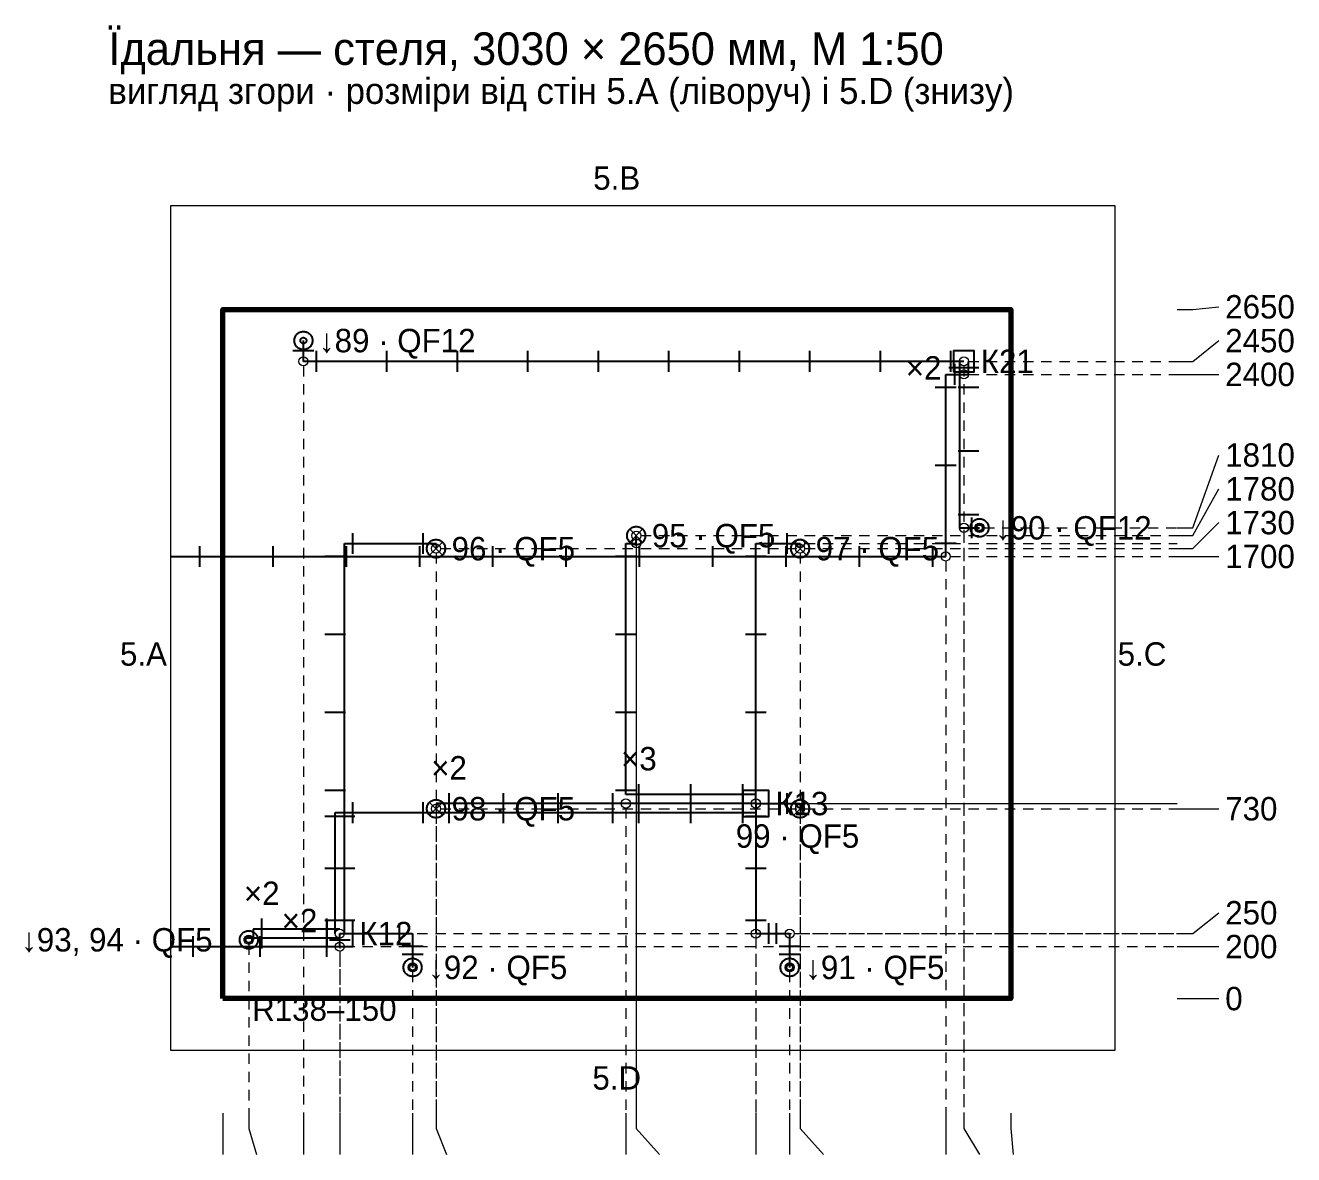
# Paper-space layout '09 Розгортки (продовження)' of a CAD drawing. Header units: millimetres. Extents: x 0 to 841, y 0 to 594.
# Drawn here: x 331.8 to 429.3, y 293.5 to 380.3 of the extents above; entities that cross this region are included whole.
import ezdxf
from ezdxf.enums import TextEntityAlignment as Align

# ---------------------------------------------------------------- set-up
doc = ezdxf.new("R2010")
doc.units = ezdxf.units.MM
doc.linetypes.add('E_CABLE_DASH', pattern=[450, 300, -150])
for name, color, linetype in [('E-ELEV', 7, 'Continuous'), ('M-FIX', 7, 'Continuous'), ('W-BOX', 1, 'Continuous'), ('W-CABLE-LIGHT', 1, 'E_CABLE_DASH'), ('W-CABLE-SOCKET', 1, 'E_CABLE_DASH')]:
    doc.layers.add(name, color=color, linetype=linetype)
doc.styles.add('PLEX_LIGHT', font='IBMPlexSans-Light.ttf')

psp = doc.layouts.new('09 Розгортки (продовження)')

# ---------------------------------------------------------------- linework, layer by layer
at = {"layer": 'E-ELEV', "lineweight": 13, "true_color": 0x29251f}
for p, q in [((420.381, 358.495), (421.581, 358.495)), ((421.581, 358.495), (423.581, 358.695)), ((421.581, 354.495), (423.581, 356.095)), ((420.381, 354.495), (421.581, 354.495)), ((420.381, 353.495), (421.581, 353.495)), ((421.581, 353.495), (423.581, 353.495)), ((421.581, 341.695), (423.581, 347.295)), ((421.581, 341.095), (423.581, 344.695)), ((420.381, 341.695), (421.581, 341.695)), ((421.581, 340.095), (423.581, 342.095)), ((420.381, 341.095), (421.581, 341.095)), ((420.381, 340.095), (421.581, 340.095)), ((420.381, 339.495), (421.581, 339.495)), ((421.581, 339.495), (423.581, 339.495)), ((420.381, 320.095), (421.581, 320.095)), ((421.581, 320.095), (423.581, 320.095)), ((421.581, 310.495), (423.581, 312.095)), ((420.381, 310.495), (421.581, 310.495)), ((420.381, 309.495), (421.581, 309.495)), ((421.581, 309.495), (423.581, 309.495)), ((420.381, 305.495), (421.581, 305.495)), ((421.581, 305.495), (423.581, 305.495)), ((346.981, 296.695), (346.981, 295.495)), ((348.981, 296.695), (348.981, 295.495)), ((353.181, 296.695), (353.181, 295.495)), ((355.981, 296.695), (355.981, 295.495)), ((361.581, 296.695), (361.581, 295.495)), ((363.381, 296.695), (363.381, 295.495)), ((377.981, 296.695), (377.981, 295.495)), ((378.781, 296.695), (378.781, 295.495)), ((387.981, 296.695), (387.981, 295.495)), ((390.581, 296.695), (390.581, 295.495)), ((391.381, 296.695), (391.381, 295.495)), ((402.581, 296.695), (402.581, 295.495)), ((403.981, 296.695), (403.981, 295.495)), ((407.581, 296.695), (407.581, 295.495)), ((346.981, 295.495), (346.981, 293.495)), ((348.981, 295.495), (349.581, 293.495)), ((353.181, 295.495), (353.181, 293.495)), ((355.981, 295.495), (355.981, 293.495)), ((361.581, 295.495), (361.581, 293.495)), ((363.381, 295.495), (364.181, 293.495)), ((377.981, 295.495), (377.981, 293.495)), ((378.781, 295.495), (380.581, 293.495)), ((387.981, 295.495), (387.981, 293.495)), ((390.581, 295.495), (390.581, 293.495)), ((391.381, 295.495), (393.181, 293.495)), ((402.581, 295.495), (402.581, 293.495)), ((403.981, 295.495), (405.181, 293.495)), ((407.581, 295.495), (407.781, 293.495))]:
    psp.add_line(p, q, dxfattribs=at)
at = {"layer": 'E-ELEV', "lineweight": 13, "true_color": 0xd9d3c8}
for p, q in [((353.181, 354.145), (353.181, 353.345)), ((403.981, 354.145), (403.981, 353.345)), ((404.331, 354.495), (405.131, 354.495)), ((404.331, 354.495), (405.131, 354.495)), ((405.731, 354.495), (406.531, 354.495)), ((405.731, 354.495), (406.531, 354.495)), ((407.131, 354.495), (407.931, 354.495)), ((407.131, 354.495), (407.931, 354.495)), ((408.531, 354.495), (409.331, 354.495)), ((408.531, 354.495), (409.331, 354.495)), ((409.931, 354.495), (410.731, 354.495)), ((409.931, 354.495), (410.731, 354.495)), ((411.331, 354.495), (412.131, 354.495)), ((411.331, 354.495), (412.131, 354.495)), ((412.731, 354.495), (413.531, 354.495)), ((412.731, 354.495), (413.531, 354.495)), ((414.131, 354.495), (414.931, 354.495)), ((414.131, 354.495), (414.931, 354.495)), ((415.531, 354.495), (416.331, 354.495)), ((415.531, 354.495), (416.331, 354.495)), ((416.931, 354.495), (417.731, 354.495)), ((416.931, 354.495), (417.731, 354.495)), ((418.331, 354.495), (419.131, 354.495)), ((418.331, 354.495), (419.131, 354.495)), ((419.731, 354.495), (420.381, 354.495)), ((419.731, 354.495), (420.381, 354.495)), ((404.331, 353.495), (405.131, 353.495)), ((405.731, 353.495), (406.531, 353.495)), ((407.131, 353.495), (407.931, 353.495)), ((408.531, 353.495), (409.331, 353.495)), ((409.931, 353.495), (410.731, 353.495)), ((411.331, 353.495), (412.131, 353.495)), ((412.731, 353.495), (413.531, 353.495)), ((414.131, 353.495), (414.931, 353.495)), ((415.531, 353.495), (416.331, 353.495)), ((416.931, 353.495), (417.731, 353.495)), ((418.331, 353.495), (419.131, 353.495)), ((419.731, 353.495), (420.381, 353.495)), ((353.181, 352.745), (353.181, 351.945)), ((403.981, 352.745), (403.981, 351.945)), ((353.181, 351.345), (353.181, 350.545)), ((403.981, 351.345), (403.981, 350.545)), ((353.181, 349.945), (353.181, 349.145)), ((403.981, 349.945), (403.981, 349.145)), ((353.181, 348.545), (353.181, 347.745)), ((403.981, 348.545), (403.981, 347.745)), ((353.181, 347.145), (353.181, 346.345)), ((403.981, 347.145), (403.981, 346.345)), ((353.181, 345.745), (353.181, 344.945)), ((403.981, 345.745), (403.981, 344.945)), ((353.181, 344.345), (353.181, 343.545)), ((403.981, 344.345), (403.981, 343.545)), ((353.181, 342.945), (353.181, 342.145)), ((403.981, 342.945), (403.981, 342.145)), ((353.181, 341.545), (353.181, 340.745)), ((403.981, 341.545), (403.981, 340.745)), ((405.531, 341.695), (406.331, 341.695)), ((406.931, 341.695), (407.731, 341.695)), ((408.331, 341.695), (409.131, 341.695)), ((409.731, 341.695), (410.531, 341.695)), ((411.131, 341.695), (411.931, 341.695)), ((412.531, 341.695), (413.331, 341.695)), ((413.931, 341.695), (414.731, 341.695)), ((415.331, 341.695), (416.131, 341.695)), ((416.731, 341.695), (417.531, 341.695)), ((418.131, 341.695), (418.931, 341.695)), ((419.531, 341.695), (420.331, 341.695)), ((378.781, 340.745), (378.781, 339.945)), ((379.131, 341.095), (379.931, 341.095)), ((380.531, 341.095), (381.331, 341.095)), ((381.931, 341.095), (382.731, 341.095)), ((383.331, 341.095), (384.131, 341.095)), ((384.731, 341.095), (385.531, 341.095)), ((386.131, 341.095), (386.931, 341.095)), ((387.531, 341.095), (388.331, 341.095)), ((388.931, 341.095), (389.731, 341.095)), ((390.331, 341.095), (391.131, 341.095)), ((391.731, 341.095), (392.531, 341.095)), ((391.731, 340.495), (392.531, 340.495)), ((393.131, 341.095), (393.931, 341.095)), ((393.131, 340.495), (393.931, 340.495)), ((394.531, 341.095), (395.331, 341.095)), ((394.531, 340.495), (395.331, 340.495)), ((395.931, 341.095), (396.731, 341.095)), ((395.931, 340.495), (396.731, 340.495)), ((397.331, 341.095), (398.131, 341.095)), ((397.331, 340.495), (398.131, 340.495)), ((398.731, 341.095), (399.531, 341.095)), ((398.731, 340.495), (399.531, 340.495)), ((400.131, 341.095), (400.931, 341.095)), ((400.131, 340.495), (400.931, 340.495)), ((401.531, 341.095), (402.331, 341.095)), ((401.531, 340.495), (402.331, 340.495)), ((402.931, 341.095), (403.731, 341.095)), ((402.931, 340.495), (403.731, 340.495)), ((403.981, 341.345), (403.981, 340.545)), ((404.331, 341.095), (405.131, 341.095)), ((404.331, 340.495), (405.131, 340.495)), ((405.731, 341.095), (406.531, 341.095)), ((405.731, 340.495), (406.531, 340.495)), ((407.131, 341.095), (407.931, 341.095)), ((407.131, 340.495), (407.931, 340.495)), ((408.531, 341.095), (409.331, 341.095)), ((408.531, 340.495), (409.331, 340.495)), ((409.931, 341.095), (410.731, 341.095)), ((409.931, 340.495), (410.731, 340.495)), ((411.331, 341.095), (412.131, 341.095)), ((411.331, 340.495), (412.131, 340.495)), ((412.731, 341.095), (413.531, 341.095)), ((412.731, 340.495), (413.531, 340.495)), ((414.131, 341.095), (414.931, 341.095)), ((414.131, 340.495), (414.931, 340.495)), ((415.531, 341.095), (416.331, 341.095)), ((415.531, 340.495), (416.331, 340.495)), ((416.931, 341.095), (417.731, 341.095)), ((416.931, 340.495), (417.731, 340.495)), ((418.331, 341.095), (419.131, 341.095)), ((418.331, 340.495), (419.131, 340.495)), ((419.731, 341.095), (420.381, 341.095)), ((419.731, 340.495), (420.381, 340.495)), ((353.181, 340.145), (353.181, 339.345)), ((363.381, 339.745), (363.381, 338.945)), ((363.731, 340.095), (364.531, 340.095)), ((365.131, 340.095), (365.931, 340.095)), ((366.531, 340.095), (367.331, 340.095)), ((367.931, 340.095), (368.731, 340.095)), ((369.331, 340.095), (370.131, 340.095)), ((370.731, 340.095), (371.531, 340.095)), ((372.131, 340.095), (372.931, 340.095)), ((373.531, 340.095), (374.331, 340.095)), ((374.931, 340.095), (375.731, 340.095)), ((376.331, 340.095), (377.131, 340.095)), ((377.731, 340.095), (378.531, 340.095)), ((378.781, 340.145), (378.781, 339.345)), ((379.131, 340.095), (379.931, 340.095)), ((380.531, 340.095), (381.331, 340.095)), ((381.931, 340.095), (382.731, 340.095)), ((383.331, 340.095), (384.131, 340.095)), ((384.731, 340.095), (385.531, 340.095)), ((386.131, 340.095), (386.931, 340.095)), ((387.531, 340.095), (388.331, 340.095)), ((388.931, 340.095), (389.731, 340.095)), ((390.331, 340.095), (391.131, 340.095)), ((391.381, 339.745), (391.381, 338.945)), ((391.731, 340.095), (392.531, 340.095)), ((391.731, 340.095), (392.531, 340.095)), ((393.131, 340.095), (393.931, 340.095)), ((393.131, 340.095), (393.931, 340.095)), ((394.531, 340.095), (395.331, 340.095)), ((394.531, 340.095), (395.331, 340.095)), ((395.931, 340.095), (396.731, 340.095)), ((395.931, 340.095), (396.731, 340.095)), ((397.331, 340.095), (398.131, 340.095)), ((397.331, 340.095), (398.131, 340.095)), ((398.731, 340.095), (399.531, 340.095)), ((398.731, 340.095), (399.531, 340.095)), ((400.131, 340.095), (400.931, 340.095)), ((400.131, 340.095), (400.931, 340.095)), ((401.531, 340.095), (402.331, 340.095)), ((401.531, 340.095), (402.331, 340.095)), ((402.931, 340.095), (403.731, 340.095)), ((402.931, 340.095), (403.731, 340.095)), ((402.931, 339.495), (403.731, 339.495)), ((403.981, 340.145), (403.981, 339.345)), ((403.981, 339.945), (403.981, 339.145)), ((404.331, 340.095), (405.131, 340.095)), ((404.331, 340.095), (405.131, 340.095)), ((404.331, 339.495), (405.131, 339.495)), ((405.731, 340.095), (406.531, 340.095)), ((405.731, 340.095), (406.531, 340.095)), ((405.731, 339.495), (406.531, 339.495)), ((407.131, 340.095), (407.931, 340.095)), ((407.131, 340.095), (407.931, 340.095)), ((407.131, 339.495), (407.931, 339.495)), ((408.531, 340.095), (409.331, 340.095)), ((408.531, 340.095), (409.331, 340.095)), ((408.531, 339.495), (409.331, 339.495)), ((409.931, 340.095), (410.731, 340.095)), ((409.931, 340.095), (410.731, 340.095)), ((409.931, 339.495), (410.731, 339.495)), ((411.331, 340.095), (412.131, 340.095)), ((411.331, 340.095), (412.131, 340.095)), ((411.331, 339.495), (412.131, 339.495)), ((412.731, 340.095), (413.531, 340.095)), ((412.731, 340.095), (413.531, 340.095)), ((412.731, 339.495), (413.531, 339.495)), ((414.131, 340.095), (414.931, 340.095)), ((414.131, 340.095), (414.931, 340.095)), ((414.131, 339.495), (414.931, 339.495)), ((415.531, 340.095), (416.331, 340.095)), ((415.531, 340.095), (416.331, 340.095)), ((415.531, 339.495), (416.331, 339.495)), ((416.931, 340.095), (417.731, 340.095)), ((416.931, 340.095), (417.731, 340.095)), ((416.931, 339.495), (417.731, 339.495)), ((418.331, 340.095), (419.131, 340.095)), ((418.331, 340.095), (419.131, 340.095)), ((418.331, 339.495), (419.131, 339.495)), ((419.731, 340.095), (420.381, 340.095)), ((419.731, 340.095), (420.381, 340.095)), ((419.731, 339.495), (420.381, 339.495)), ((353.181, 338.745), (353.181, 337.945)), ((378.781, 339.345), (378.781, 338.545)), ((378.781, 338.745), (378.781, 337.945)), ((402.581, 339.145), (402.581, 338.345)), ((403.981, 338.745), (403.981, 337.945)), ((403.981, 338.545), (403.981, 337.745)), ((363.381, 338.345), (363.381, 337.545)), ((378.781, 337.945), (378.781, 337.145)), ((391.381, 338.345), (391.381, 337.545)), ((402.581, 337.745), (402.581, 336.945)), ((353.181, 337.345), (353.181, 336.545)), ((363.381, 336.945), (363.381, 336.145)), ((378.781, 337.345), (378.781, 336.545)), ((378.781, 336.545), (378.781, 335.745)), ((391.381, 336.945), (391.381, 336.145)), ((403.981, 337.345), (403.981, 336.545)), ((403.981, 337.145), (403.981, 336.345)), ((353.181, 335.945), (353.181, 335.145)), ((378.781, 335.945), (378.781, 335.145)), ((402.581, 336.345), (402.581, 335.545)), ((403.981, 335.945), (403.981, 335.145)), ((403.981, 335.745), (403.981, 334.945)), ((363.381, 335.545), (363.381, 334.745)), ((378.781, 335.145), (378.781, 334.345)), ((391.381, 335.545), (391.381, 334.745)), ((402.581, 334.945), (402.581, 334.145)), ((353.181, 334.545), (353.181, 333.745)), ((363.381, 334.145), (363.381, 333.345)), ((378.781, 334.545), (378.781, 333.745)), ((378.781, 333.745), (378.781, 332.945)), ((391.381, 334.145), (391.381, 333.345)), ((403.981, 334.545), (403.981, 333.745)), ((403.981, 334.345), (403.981, 333.545)), ((353.181, 333.145), (353.181, 332.345)), ((363.381, 332.745), (363.381, 331.945)), ((378.781, 333.145), (378.781, 332.345)), ((391.381, 332.745), (391.381, 331.945)), ((402.581, 333.545), (402.581, 332.745)), ((403.981, 333.145), (403.981, 332.345)), ((403.981, 332.945), (403.981, 332.145)), ((353.181, 331.745), (353.181, 330.945)), ((378.781, 332.345), (378.781, 331.545)), ((378.781, 331.745), (378.781, 330.945)), ((402.581, 332.145), (402.581, 331.345)), ((403.981, 331.745), (403.981, 330.945)), ((363.381, 331.345), (363.381, 330.545)), ((378.781, 330.945), (378.781, 330.145)), ((391.381, 331.345), (391.381, 330.545)), ((402.581, 330.745), (402.581, 329.945)), ((403.981, 331.545), (403.981, 330.745)), ((353.181, 330.345), (353.181, 329.545)), ((363.381, 329.945), (363.381, 329.145)), ((378.781, 330.345), (378.781, 329.545)), ((391.381, 329.945), (391.381, 329.145)), ((403.981, 330.345), (403.981, 329.545)), ((403.981, 330.145), (403.981, 329.345)), ((353.181, 328.945), (353.181, 328.145)), ((378.781, 329.545), (378.781, 328.745)), ((378.781, 328.945), (378.781, 328.145)), ((402.581, 329.345), (402.581, 328.545)), ((403.981, 328.945), (403.981, 328.145)), ((403.981, 328.745), (403.981, 327.945)), ((363.381, 328.545), (363.381, 327.745)), ((378.781, 328.145), (378.781, 327.345)), ((391.381, 328.545), (391.381, 327.745)), ((402.581, 327.945), (402.581, 327.145)), ((353.181, 327.545), (353.181, 326.745)), ((363.381, 327.145), (363.381, 326.345)), ((378.781, 327.545), (378.781, 326.745)), ((391.381, 327.145), (391.381, 326.345)), ((403.981, 327.545), (403.981, 326.745)), ((403.981, 327.345), (403.981, 326.545)), ((353.181, 326.145), (353.181, 325.345)), ((378.781, 326.745), (378.781, 325.945)), ((378.781, 326.145), (378.781, 325.345)), ((402.581, 326.545), (402.581, 325.745)), ((403.981, 326.145), (403.981, 325.345)), ((403.981, 325.945), (403.981, 325.145)), ((363.381, 325.745), (363.381, 324.945)), ((378.781, 325.345), (378.781, 324.545)), ((391.381, 325.745), (391.381, 324.945)), ((402.581, 325.145), (402.581, 324.345)), ((353.181, 324.745), (353.181, 323.945)), ((363.381, 324.345), (363.381, 323.545)), ((378.781, 324.745), (378.781, 323.945)), ((378.781, 323.945), (378.781, 323.145)), ((391.381, 324.345), (391.381, 323.545)), ((403.981, 324.745), (403.981, 323.945)), ((403.981, 324.545), (403.981, 323.745)), ((353.181, 323.345), (353.181, 322.545)), ((363.381, 322.945), (363.381, 322.145)), ((378.781, 323.345), (378.781, 322.545)), ((391.381, 322.945), (391.381, 322.145)), ((402.581, 323.745), (402.581, 322.945)), ((403.981, 323.345), (403.981, 322.545)), ((403.981, 323.145), (403.981, 322.345)), ((353.181, 321.945), (353.181, 321.145)), ((378.781, 322.545), (378.781, 321.745)), ((378.781, 321.945), (378.781, 321.145)), ((402.581, 322.345), (402.581, 321.545)), ((403.981, 321.945), (403.981, 321.145)), ((363.381, 321.545), (363.381, 320.745)), ((378.781, 321.145), (378.781, 320.345)), ((391.381, 321.545), (391.381, 320.745)), ((402.581, 320.945), (402.581, 320.145)), ((403.981, 321.745), (403.981, 320.945)), ((353.181, 320.545), (353.181, 319.745)), ((363.381, 320.145), (363.381, 319.345)), ((363.731, 320.095), (364.531, 320.095)), ((365.131, 320.095), (365.931, 320.095)), ((366.531, 320.095), (367.331, 320.095)), ((367.931, 320.095), (368.731, 320.095)), ((369.331, 320.095), (370.131, 320.095)), ((370.731, 320.095), (371.531, 320.095)), ((372.131, 320.095), (372.931, 320.095)), ((373.531, 320.095), (374.331, 320.095)), ((374.931, 320.095), (375.731, 320.095)), ((376.331, 320.095), (377.131, 320.095)), ((377.731, 320.095), (378.531, 320.095)), ((377.981, 320.145), (377.981, 319.345)), ((378.781, 320.545), (378.781, 319.745)), ((379.131, 320.095), (379.931, 320.095)), ((380.531, 320.095), (381.331, 320.095)), ((381.931, 320.095), (382.731, 320.095)), ((383.331, 320.095), (384.131, 320.095)), ((384.731, 320.095), (385.531, 320.095)), ((386.131, 320.095), (386.931, 320.095)), ((387.531, 320.095), (388.331, 320.095)), ((387.981, 320.145), (387.981, 319.345)), ((388.331, 320.495), (389.131, 320.495)), ((388.931, 320.095), (389.731, 320.095)), ((389.731, 320.495), (390.531, 320.495)), ((390.331, 320.095), (391.131, 320.095)), ((391.131, 320.495), (391.931, 320.495)), ((391.381, 320.145), (391.381, 319.345)), ((391.731, 320.495), (392.531, 320.495)), ((391.731, 320.095), (392.531, 320.095)), ((391.731, 320.095), (392.531, 320.095)), ((392.531, 320.495), (393.331, 320.495)), ((393.131, 320.495), (393.931, 320.495)), ((393.131, 320.095), (393.931, 320.095)), ((393.131, 320.095), (393.931, 320.095)), ((393.931, 320.495), (394.731, 320.495)), ((394.531, 320.495), (395.331, 320.495)), ((394.531, 320.095), (395.331, 320.095)), ((394.531, 320.095), (395.331, 320.095)), ((395.331, 320.495), (396.131, 320.495)), ((395.931, 320.495), (396.731, 320.495)), ((395.931, 320.095), (396.731, 320.095)), ((395.931, 320.095), (396.731, 320.095)), ((396.731, 320.495), (397.531, 320.495)), ((397.331, 320.495), (398.131, 320.495)), ((397.331, 320.095), (398.131, 320.095)), ((397.331, 320.095), (398.131, 320.095)), ((398.131, 320.495), (398.931, 320.495)), ((398.731, 320.495), (399.531, 320.495)), ((398.731, 320.095), (399.531, 320.095)), ((398.731, 320.095), (399.531, 320.095)), ((399.531, 320.495), (400.331, 320.495)), ((400.131, 320.495), (400.931, 320.495)), ((400.131, 320.095), (400.931, 320.095)), ((400.131, 320.095), (400.931, 320.095)), ((400.931, 320.495), (401.731, 320.495)), ((401.531, 320.495), (402.331, 320.495)), ((401.531, 320.095), (402.331, 320.095)), ((401.531, 320.095), (402.331, 320.095)), ((402.331, 320.495), (403.131, 320.495)), ((402.931, 320.495), (403.731, 320.495)), ((402.931, 320.095), (403.731, 320.095)), ((402.931, 320.095), (403.731, 320.095)), ((403.731, 320.495), (404.531, 320.495)), ((403.981, 320.545), (403.981, 319.745)), ((403.981, 320.345), (403.981, 319.545)), ((404.331, 320.495), (405.131, 320.495)), ((404.331, 320.095), (405.131, 320.095)), ((404.331, 320.095), (405.131, 320.095)), ((405.131, 320.495), (405.931, 320.495)), ((405.731, 320.495), (406.531, 320.495)), ((405.731, 320.095), (406.531, 320.095)), ((405.731, 320.095), (406.531, 320.095)), ((406.531, 320.495), (407.331, 320.495)), ((407.131, 320.495), (407.931, 320.495)), ((407.131, 320.095), (407.931, 320.095)), ((407.131, 320.095), (407.931, 320.095)), ((407.931, 320.495), (408.731, 320.495)), ((408.531, 320.495), (409.331, 320.495)), ((408.531, 320.095), (409.331, 320.095)), ((408.531, 320.095), (409.331, 320.095)), ((409.331, 320.495), (410.131, 320.495)), ((409.931, 320.495), (410.731, 320.495)), ((409.931, 320.095), (410.731, 320.095)), ((409.931, 320.095), (410.731, 320.095)), ((410.731, 320.495), (411.531, 320.495)), ((411.331, 320.495), (412.131, 320.495)), ((411.331, 320.095), (412.131, 320.095)), ((411.331, 320.095), (412.131, 320.095)), ((412.131, 320.495), (412.931, 320.495)), ((412.731, 320.495), (413.531, 320.495)), ((412.731, 320.095), (413.531, 320.095)), ((412.731, 320.095), (413.531, 320.095)), ((413.531, 320.495), (414.331, 320.495)), ((414.131, 320.495), (414.931, 320.495)), ((414.131, 320.095), (414.931, 320.095)), ((414.131, 320.095), (414.931, 320.095)), ((414.931, 320.495), (415.731, 320.495)), ((415.531, 320.495), (416.331, 320.495)), ((415.531, 320.095), (416.331, 320.095)), ((415.531, 320.095), (416.331, 320.095)), ((416.331, 320.495), (417.131, 320.495)), ((416.931, 320.495), (417.731, 320.495)), ((416.931, 320.095), (417.731, 320.095)), ((416.931, 320.095), (417.731, 320.095)), ((417.731, 320.495), (418.531, 320.495)), ((418.331, 320.495), (419.131, 320.495)), ((418.331, 320.095), (419.131, 320.095)), ((418.331, 320.095), (419.131, 320.095)), ((419.131, 320.495), (419.931, 320.495)), ((419.731, 320.495), (420.381, 320.495)), ((419.731, 320.095), (420.381, 320.095)), ((419.731, 320.095), (420.381, 320.095)), ((353.181, 319.145), (353.181, 318.345)), ((363.381, 319.745), (363.381, 318.945)), ((363.381, 319.745), (363.381, 318.945)), ((378.781, 319.745), (378.781, 318.945)), ((378.781, 319.145), (378.781, 318.345)), ((391.381, 319.745), (391.381, 318.945)), ((391.381, 319.745), (391.381, 318.945)), ((402.581, 319.545), (402.581, 318.745)), ((403.981, 319.145), (403.981, 318.345)), ((363.381, 318.745), (363.381, 317.945)), ((363.381, 318.345), (363.381, 317.545)), ((363.381, 318.345), (363.381, 317.545)), ((377.981, 318.745), (377.981, 317.945)), ((378.781, 318.345), (378.781, 317.545)), ((387.981, 318.745), (387.981, 317.945)), ((391.381, 318.745), (391.381, 317.945)), ((391.381, 318.345), (391.381, 317.545)), ((391.381, 318.345), (391.381, 317.545)), ((402.581, 318.145), (402.581, 317.345)), ((403.981, 318.945), (403.981, 318.145)), ((353.181, 317.745), (353.181, 316.945)), ((363.381, 317.345), (363.381, 316.545)), ((377.981, 317.345), (377.981, 316.545)), ((378.781, 317.745), (378.781, 316.945)), ((387.981, 317.345), (387.981, 316.545)), ((391.381, 317.345), (391.381, 316.545)), ((403.981, 317.745), (403.981, 316.945)), ((403.981, 317.545), (403.981, 316.745)), ((353.181, 316.345), (353.181, 315.545)), ((363.381, 316.945), (363.381, 316.145)), ((363.381, 316.945), (363.381, 316.145)), ((378.781, 316.945), (378.781, 316.145)), ((378.781, 316.345), (378.781, 315.545)), ((391.381, 316.945), (391.381, 316.145)), ((391.381, 316.945), (391.381, 316.145)), ((402.581, 316.745), (402.581, 315.945)), ((403.981, 316.345), (403.981, 315.545)), ((403.981, 316.145), (403.981, 315.345)), ((363.381, 315.945), (363.381, 315.145)), ((363.381, 315.545), (363.381, 314.745)), ((363.381, 315.545), (363.381, 314.745)), ((377.981, 315.945), (377.981, 315.145)), ((378.781, 315.545), (378.781, 314.745)), ((387.981, 315.945), (387.981, 315.145)), ((391.381, 315.945), (391.381, 315.145)), ((391.381, 315.545), (391.381, 314.745)), ((391.381, 315.545), (391.381, 314.745)), ((402.581, 315.345), (402.581, 314.545)), ((353.181, 314.945), (353.181, 314.145)), ((363.381, 314.545), (363.381, 313.745)), ((363.381, 314.145), (363.381, 313.345)), ((363.381, 314.145), (363.381, 313.345)), ((377.981, 314.545), (377.981, 313.745)), ((378.781, 314.945), (378.781, 314.145)), ((378.781, 314.145), (378.781, 313.345)), ((387.981, 314.545), (387.981, 313.745)), ((391.381, 314.545), (391.381, 313.745)), ((391.381, 314.145), (391.381, 313.345)), ((391.381, 314.145), (391.381, 313.345)), ((403.981, 314.945), (403.981, 314.145)), ((403.981, 314.745), (403.981, 313.945)), ((353.181, 313.545), (353.181, 312.745)), ((363.381, 313.145), (363.381, 312.345)), ((377.981, 313.145), (377.981, 312.345)), ((378.781, 313.545), (378.781, 312.745)), ((387.981, 313.145), (387.981, 312.345)), ((391.381, 313.145), (391.381, 312.345)), ((402.581, 313.945), (402.581, 313.145)), ((403.981, 313.545), (403.981, 312.745)), ((403.981, 313.345), (403.981, 312.545)), ((353.181, 312.145), (353.181, 311.345)), ((363.381, 312.745), (363.381, 311.945)), ((363.381, 312.745), (363.381, 311.945)), ((378.781, 312.745), (378.781, 311.945)), ((378.781, 312.145), (378.781, 311.345)), ((391.381, 312.745), (391.381, 311.945)), ((391.381, 312.745), (391.381, 311.945)), ((402.581, 312.545), (402.581, 311.745)), ((403.981, 312.145), (403.981, 311.345)), ((363.381, 311.745), (363.381, 310.945)), ((363.381, 311.345), (363.381, 310.545)), ((363.381, 311.345), (363.381, 310.545)), ((377.981, 311.745), (377.981, 310.945)), ((378.781, 311.345), (378.781, 310.545)), ((387.981, 311.745), (387.981, 310.945)), ((391.381, 311.745), (391.381, 310.945)), ((391.381, 311.345), (391.381, 310.545)), ((391.381, 311.345), (391.381, 310.545)), ((403.981, 311.945), (403.981, 311.145)), ((353.181, 310.745), (353.181, 309.945)), ((356.331, 310.495), (357.131, 310.495)), ((357.731, 310.495), (358.531, 310.495)), ((359.131, 310.495), (359.931, 310.495)), ((360.531, 310.495), (361.331, 310.495)), ((361.931, 310.495), (362.731, 310.495)), ((363.331, 310.495), (364.131, 310.495)), ((363.381, 310.345), (363.381, 309.545)), ((364.731, 310.495), (365.531, 310.495)), ((366.131, 310.495), (366.931, 310.495)), ((367.531, 310.495), (368.331, 310.495)), ((368.931, 310.495), (369.731, 310.495)), ((370.331, 310.495), (371.131, 310.495)), ((371.731, 310.495), (372.531, 310.495)), ((373.131, 310.495), (373.931, 310.495)), ((374.531, 310.495), (375.331, 310.495)), ((375.931, 310.495), (376.731, 310.495)), ((377.331, 310.495), (378.131, 310.495)), ((377.981, 310.345), (377.981, 309.545)), ((378.731, 310.495), (379.531, 310.495)), ((378.781, 310.745), (378.781, 309.945)), ((380.131, 310.495), (380.931, 310.495)), ((381.531, 310.495), (382.331, 310.495)), ((382.931, 310.495), (383.731, 310.495)), ((384.331, 310.495), (385.131, 310.495)), ((385.731, 310.495), (386.531, 310.495)), ((387.131, 310.495), (387.931, 310.495)), ((387.981, 310.345), (387.981, 309.545)), ((388.531, 310.495), (389.331, 310.495)), ((389.931, 310.495), (390.731, 310.495)), ((390.931, 310.495), (391.731, 310.495)), ((391.331, 310.495), (392.131, 310.495)), ((391.381, 310.345), (391.381, 309.545)), ((392.331, 310.495), (393.131, 310.495)), ((392.731, 310.495), (393.531, 310.495)), ((393.731, 310.495), (394.531, 310.495)), ((394.131, 310.495), (394.931, 310.495)), ((395.131, 310.495), (395.931, 310.495)), ((395.531, 310.495), (396.331, 310.495)), ((396.531, 310.495), (397.331, 310.495)), ((396.931, 310.495), (397.731, 310.495)), ((397.931, 310.495), (398.731, 310.495)), ((398.331, 310.495), (399.131, 310.495)), ((399.331, 310.495), (400.131, 310.495)), ((399.731, 310.495), (400.531, 310.495)), ((400.731, 310.495), (401.531, 310.495)), ((401.131, 310.495), (401.931, 310.495)), ((402.131, 310.495), (402.931, 310.495)), ((402.531, 310.495), (403.331, 310.495)), ((402.581, 311.145), (402.581, 310.345)), ((403.531, 310.495), (404.331, 310.495)), ((403.931, 310.495), (404.731, 310.495)), ((403.981, 310.745), (403.981, 309.945)), ((403.981, 310.545), (403.981, 309.745)), ((404.931, 310.495), (405.731, 310.495)), ((405.331, 310.495), (406.131, 310.495)), ((406.331, 310.495), (407.131, 310.495)), ((406.731, 310.495), (407.531, 310.495)), ((407.731, 310.495), (408.531, 310.495)), ((408.131, 310.495), (408.931, 310.495)), ((409.131, 310.495), (409.931, 310.495)), ((409.531, 310.495), (410.331, 310.495)), ((410.531, 310.495), (411.331, 310.495)), ((410.931, 310.495), (411.731, 310.495)), ((411.931, 310.495), (412.731, 310.495)), ((412.331, 310.495), (413.131, 310.495)), ((413.331, 310.495), (414.131, 310.495)), ((413.731, 310.495), (414.531, 310.495)), ((414.731, 310.495), (415.531, 310.495)), ((415.131, 310.495), (415.931, 310.495)), ((416.131, 310.495), (416.931, 310.495)), ((416.531, 310.495), (417.331, 310.495)), ((417.531, 310.495), (418.331, 310.495)), ((417.931, 310.495), (418.731, 310.495)), ((418.931, 310.495), (419.731, 310.495)), ((419.331, 310.495), (420.131, 310.495)), ((420.331, 310.495), (420.381, 310.495)), ((348.981, 309.666), (348.981, 308.866)), ((353.181, 309.345), (353.181, 308.545)), ((355.981, 310.145), (355.981, 309.345)), ((356.331, 309.495), (357.131, 309.495)), ((357.731, 309.495), (358.531, 309.495)), ((359.131, 309.495), (359.931, 309.495)), ((360.531, 309.495), (361.331, 309.495)), ((361.931, 309.495), (362.731, 309.495)), ((363.331, 309.495), (364.131, 309.495)), ((363.381, 309.945), (363.381, 309.145)), ((363.381, 309.945), (363.381, 309.145)), ((364.731, 309.495), (365.531, 309.495)), ((366.131, 309.495), (366.931, 309.495)), ((367.531, 309.495), (368.331, 309.495)), ((368.931, 309.495), (369.731, 309.495)), ((370.331, 309.495), (371.131, 309.495)), ((371.731, 309.495), (372.531, 309.495)), ((373.131, 309.495), (373.931, 309.495)), ((374.531, 309.495), (375.331, 309.495)), ((375.931, 309.495), (376.731, 309.495)), ((377.331, 309.495), (378.131, 309.495)), ((378.731, 309.495), (379.531, 309.495)), ((378.781, 309.945), (378.781, 309.145)), ((378.781, 309.345), (378.781, 308.545)), ((380.131, 309.495), (380.931, 309.495)), ((381.531, 309.495), (382.331, 309.495)), ((382.931, 309.495), (383.731, 309.495)), ((384.331, 309.495), (385.131, 309.495)), ((385.731, 309.495), (386.531, 309.495)), ((387.131, 309.495), (387.931, 309.495)), ((387.981, 310.145), (387.981, 309.345)), ((388.531, 309.495), (389.331, 309.495)), ((389.931, 309.495), (390.731, 309.495)), ((391.331, 309.495), (392.131, 309.495)), ((391.381, 309.945), (391.381, 309.145)), ((391.381, 309.945), (391.381, 309.145)), ((392.731, 309.495), (393.531, 309.495)), ((394.131, 309.495), (394.931, 309.495)), ((395.531, 309.495), (396.331, 309.495)), ((396.931, 309.495), (397.731, 309.495)), ((398.331, 309.495), (399.131, 309.495)), ((399.731, 309.495), (400.531, 309.495)), ((401.131, 309.495), (401.931, 309.495)), ((402.531, 309.495), (403.331, 309.495)), ((402.581, 309.745), (402.581, 308.945)), ((403.931, 309.495), (404.731, 309.495)), ((403.981, 309.345), (403.981, 308.545)), ((405.331, 309.495), (406.131, 309.495)), ((406.731, 309.495), (407.531, 309.495)), ((408.131, 309.495), (408.931, 309.495)), ((409.531, 309.495), (410.331, 309.495)), ((410.931, 309.495), (411.731, 309.495)), ((412.331, 309.495), (413.131, 309.495)), ((413.731, 309.495), (414.531, 309.495)), ((415.131, 309.495), (415.931, 309.495)), ((416.531, 309.495), (417.331, 309.495)), ((417.931, 309.495), (418.731, 309.495)), ((419.331, 309.495), (420.131, 309.495)), ((348.981, 308.266), (348.981, 307.466)), ((355.981, 309.145), (355.981, 308.345)), ((355.981, 308.745), (355.981, 307.945)), ((363.381, 308.945), (363.381, 308.145)), ((363.381, 308.545), (363.381, 307.745)), ((363.381, 308.545), (363.381, 307.745)), ((377.981, 308.945), (377.981, 308.145)), ((378.781, 308.545), (378.781, 307.745)), ((387.981, 308.945), (387.981, 308.145)), ((387.981, 308.745), (387.981, 307.945)), ((391.381, 308.945), (391.381, 308.145)), ((391.381, 308.545), (391.381, 307.745)), ((391.381, 308.545), (391.381, 307.745)), ((402.581, 308.345), (402.581, 307.545)), ((403.981, 309.145), (403.981, 308.345)), ((353.181, 307.945), (353.181, 307.145)), ((355.981, 307.745), (355.981, 306.945)), ((355.981, 307.345), (355.981, 306.545)), ((361.581, 307.545), (361.581, 306.745)), ((363.381, 307.545), (363.381, 306.745)), ((377.981, 307.545), (377.981, 306.745)), ((378.781, 307.945), (378.781, 307.145)), ((387.981, 307.545), (387.981, 306.745)), ((387.981, 307.345), (387.981, 306.545)), ((390.581, 307.545), (390.581, 306.745)), ((391.381, 307.545), (391.381, 306.745)), ((403.981, 307.945), (403.981, 307.145)), ((403.981, 307.745), (403.981, 306.945)), ((348.981, 306.866), (348.981, 306.066)), ((353.181, 306.545), (353.181, 305.745)), ((355.981, 306.345), (355.981, 305.545)), ((363.381, 307.145), (363.381, 306.345)), ((363.381, 307.145), (363.381, 306.345)), ((378.781, 307.145), (378.781, 306.345)), ((378.781, 306.545), (378.781, 305.745)), ((391.381, 307.145), (391.381, 306.345)), ((391.381, 307.145), (391.381, 306.345)), ((402.581, 306.945), (402.581, 306.145)), ((403.981, 306.545), (403.981, 305.745)), ((403.981, 306.345), (403.981, 305.545)), ((348.981, 305.466), (348.981, 304.666)), ((355.981, 305.945), (355.981, 305.145)), ((361.581, 306.145), (361.581, 305.345)), ((363.381, 306.145), (363.381, 305.345)), ((363.381, 305.745), (363.381, 304.945)), ((363.381, 305.745), (363.381, 304.945)), ((377.981, 306.145), (377.981, 305.345)), ((378.781, 305.745), (378.781, 304.945)), ((387.981, 306.145), (387.981, 305.345)), ((387.981, 305.945), (387.981, 305.145)), ((390.581, 306.145), (390.581, 305.345)), ((391.381, 306.145), (391.381, 305.345)), ((391.381, 305.745), (391.381, 304.945)), ((391.381, 305.745), (391.381, 304.945)), ((402.581, 305.545), (402.581, 304.745)), ((353.181, 305.145), (353.181, 304.345)), ((355.981, 304.945), (355.981, 304.145)), ((355.981, 304.545), (355.981, 303.745)), ((361.581, 304.745), (361.581, 303.945)), ((363.381, 304.745), (363.381, 303.945)), ((363.381, 304.345), (363.381, 303.545)), ((363.381, 304.345), (363.381, 303.545)), ((377.981, 304.745), (377.981, 303.945)), ((378.781, 305.145), (378.781, 304.345)), ((378.781, 304.345), (378.781, 303.545)), ((387.981, 304.745), (387.981, 303.945)), ((387.981, 304.545), (387.981, 303.745)), ((390.581, 304.745), (390.581, 303.945)), ((391.381, 304.745), (391.381, 303.945)), ((391.381, 304.345), (391.381, 303.545)), ((391.381, 304.345), (391.381, 303.545)), ((403.981, 305.145), (403.981, 304.345)), ((403.981, 304.945), (403.981, 304.145)), ((348.981, 304.066), (348.981, 303.266)), ((353.181, 303.745), (353.181, 302.945)), ((355.981, 303.545), (355.981, 302.745)), ((378.781, 303.745), (378.781, 302.945)), ((402.581, 304.145), (402.581, 303.345)), ((403.981, 303.745), (403.981, 302.945)), ((403.981, 303.545), (403.981, 302.745)), ((348.981, 302.666), (348.981, 301.866)), ((355.981, 303.145), (355.981, 302.345)), ((361.581, 303.345), (361.581, 302.545)), ((363.381, 303.345), (363.381, 302.545)), ((363.381, 302.945), (363.381, 302.145)), ((363.381, 302.945), (363.381, 302.145)), ((377.981, 303.345), (377.981, 302.545)), ((378.781, 302.945), (378.781, 302.145)), ((387.981, 303.345), (387.981, 302.545)), ((387.981, 303.145), (387.981, 302.345)), ((390.581, 303.345), (390.581, 302.545)), ((391.381, 303.345), (391.381, 302.545)), ((391.381, 302.945), (391.381, 302.145)), ((391.381, 302.945), (391.381, 302.145)), ((402.581, 302.745), (402.581, 301.945)), ((353.181, 302.345), (353.181, 301.545)), ((355.981, 302.145), (355.981, 301.345)), ((355.981, 301.745), (355.981, 300.945)), ((361.581, 301.945), (361.581, 301.145)), ((363.381, 301.945), (363.381, 301.145)), ((363.381, 301.545), (363.381, 300.745)), ((363.381, 301.545), (363.381, 300.745)), ((377.981, 301.945), (377.981, 301.145)), ((378.781, 302.345), (378.781, 301.545)), ((378.781, 301.545), (378.781, 300.745)), ((387.981, 301.945), (387.981, 301.145)), ((387.981, 301.745), (387.981, 300.945)), ((390.581, 301.945), (390.581, 301.145)), ((391.381, 301.945), (391.381, 301.145)), ((391.381, 301.545), (391.381, 300.745)), ((391.381, 301.545), (391.381, 300.745)), ((403.981, 302.345), (403.981, 301.545)), ((403.981, 302.145), (403.981, 301.345)), ((348.981, 301.266), (348.981, 300.466)), ((353.181, 300.945), (353.181, 300.145)), ((355.981, 300.745), (355.981, 299.945)), ((361.581, 300.545), (361.581, 299.745)), ((363.381, 300.545), (363.381, 299.745)), ((377.981, 300.545), (377.981, 299.745)), ((378.781, 300.945), (378.781, 300.145)), ((387.981, 300.545), (387.981, 299.745)), ((390.581, 300.545), (390.581, 299.745)), ((391.381, 300.545), (391.381, 299.745)), ((402.581, 301.345), (402.581, 300.545)), ((403.981, 300.945), (403.981, 300.145)), ((403.981, 300.745), (403.981, 299.945)), ((348.981, 299.866), (348.981, 299.066)), ((353.181, 299.545), (353.181, 298.745)), ((355.981, 300.345), (355.981, 299.545)), ((363.381, 300.145), (363.381, 299.345)), ((363.381, 300.145), (363.381, 299.345)), ((378.781, 300.145), (378.781, 299.345)), ((378.781, 299.545), (378.781, 298.745)), ((387.981, 300.345), (387.981, 299.545)), ((391.381, 300.145), (391.381, 299.345)), ((391.381, 300.145), (391.381, 299.345)), ((402.581, 299.945), (402.581, 299.145)), ((403.981, 299.545), (403.981, 298.745)), ((355.981, 299.345), (355.981, 298.545)), ((355.981, 298.945), (355.981, 298.145)), ((361.581, 299.145), (361.581, 298.345)), ((363.381, 299.145), (363.381, 298.345)), ((363.381, 298.745), (363.381, 297.945)), ((363.381, 298.745), (363.381, 297.945)), ((377.981, 299.145), (377.981, 298.345)), ((378.781, 298.745), (378.781, 297.945)), ((387.981, 299.145), (387.981, 298.345)), ((387.981, 298.945), (387.981, 298.145)), ((390.581, 299.145), (390.581, 298.345)), ((391.381, 299.145), (391.381, 298.345)), ((391.381, 298.745), (391.381, 297.945)), ((391.381, 298.745), (391.381, 297.945)), ((402.581, 298.545), (402.581, 297.745)), ((403.981, 299.345), (403.981, 298.545)), ((348.981, 298.466), (348.981, 297.666)), ((353.181, 298.145), (353.181, 297.345)), ((355.981, 297.945), (355.981, 297.145)), ((355.981, 297.545), (355.981, 296.745)), ((361.581, 297.745), (361.581, 296.945)), ((363.381, 297.745), (363.381, 296.945)), ((377.981, 297.745), (377.981, 296.945)), ((378.781, 298.145), (378.781, 297.345)), ((387.981, 297.745), (387.981, 296.945)), ((387.981, 297.545), (387.981, 296.745)), ((390.581, 297.745), (390.581, 296.945)), ((391.381, 297.745), (391.381, 296.945)), ((403.981, 298.145), (403.981, 297.345)), ((403.981, 297.945), (403.981, 297.145)), ((348.981, 297.066), (348.981, 296.695)), ((353.181, 296.745), (353.181, 296.695)), ((363.381, 297.345), (363.381, 296.695)), ((363.381, 297.345), (363.381, 296.695)), ((378.781, 297.345), (378.781, 296.695)), ((378.781, 296.745), (378.781, 296.695)), ((391.381, 297.345), (391.381, 296.695)), ((391.381, 297.345), (391.381, 296.695)), ((402.581, 297.145), (402.581, 296.695)), ((403.981, 296.745), (403.981, 296.695))]:
    psp.add_line(p, q, dxfattribs=at)
psp.add_lwpolyline([(342.981, 301.495), (342.981, 366.495), (415.581, 366.495), (415.581, 301.495), (342.981, 301.495)], close=True, dxfattribs=at)
at = {"layer": 'E-ELEV', "lineweight": 70, "true_color": 0x29251f}
psp.add_lwpolyline([(346.981, 305.495), (346.981, 358.495), (407.581, 358.495), (407.581, 305.495)], close=True, dxfattribs=at)
at = {"layer": 'E-ELEV', "lineweight": 13, "true_color": 0x9a9288}
for centre in [(353.181, 354.495), (403.981, 354.495), (403.981, 354.495), (403.981, 354.495), (403.981, 353.495), (378.781, 341.095), (378.781, 341.095), (403.981, 341.695), (405.181, 341.695), (363.381, 340.095), (363.381, 340.095), (378.781, 340.495), (391.381, 340.495), (391.381, 340.095), (391.381, 340.095), (402.581, 339.495), (402.581, 339.495), (363.381, 320.095), (363.381, 320.095), (363.381, 320.095), (377.981, 320.495), (387.981, 320.495), (387.981, 320.495), (391.381, 320.495), (391.381, 320.095), (391.381, 320.095), (391.381, 320.095), (348.981, 310.016), (355.981, 310.495), (355.981, 310.495), (387.981, 310.495), (390.581, 310.495), (355.981, 309.495), (355.981, 309.495), (361.581, 307.895), (390.581, 307.895)]:
    psp.add_circle(centre, 0.35, dxfattribs=at)
at = {"layer": 'M-FIX', "lineweight": 25, "true_color": 0x29251f}
for p, q in [((353.981, 355.295), (352.381, 355.295)), ((354.181, 353.695), (354.181, 355.295)), ((359.604, 353.695), (359.604, 355.295)), ((365.026, 353.695), (365.026, 355.295)), ((370.448, 353.695), (370.448, 355.295)), ((375.87, 353.695), (375.87, 355.295)), ((381.292, 353.695), (381.292, 355.295)), ((386.715, 353.695), (386.715, 355.295)), ((392.137, 353.695), (392.137, 355.295)), ((397.559, 353.695), (397.559, 355.295)), ((402.981, 353.695), (402.981, 355.295)), ((403.281, 352.695), (403.281, 354.295)), ((405.131, 353.995), (402.831, 353.995)), ((403.381, 352.495), (401.781, 352.495)), ((405.131, 352.495), (403.531, 352.495)), ((405.131, 347.595), (403.531, 347.595)), ((403.381, 346.495), (401.781, 346.495)), ((405.131, 342.695), (403.531, 342.695)), ((404.581, 340.895), (404.581, 342.495)), ((356.981, 339.695), (356.981, 341.295)), ((362.381, 339.695), (362.381, 341.295)), ((388.981, 339.695), (388.981, 341.295)), ((390.381, 339.695), (390.381, 341.295)), ((403.381, 340.495), (401.781, 340.495)), ((345.218, 338.695), (345.218, 340.295)), ((350.854, 338.695), (350.854, 340.295)), ((356.431, 339.495), (354.831, 339.495)), ((356.49, 338.695), (356.49, 340.295)), ((362.127, 338.695), (362.127, 340.295)), ((367.763, 338.695), (367.763, 340.295)), ((373.399, 338.695), (373.399, 340.295)), ((378.781, 339.495), (377.181, 339.495)), ((379.036, 338.695), (379.036, 340.295)), ((384.672, 338.695), (384.672, 340.295)), ((388.781, 339.495), (387.181, 339.495)), ((390.309, 338.695), (390.309, 340.295)), ((395.945, 338.695), (395.945, 340.295)), ((401.581, 338.695), (401.581, 340.295)), ((356.431, 333.495), (354.831, 333.495)), ((378.781, 333.495), (377.181, 333.495)), ((388.781, 333.495), (387.181, 333.495)), ((356.431, 327.495), (354.831, 327.495)), ((378.781, 327.495), (377.181, 327.495)), ((388.781, 327.495), (387.181, 327.495)), ((378.981, 318.995), (378.981, 321.995)), ((382.981, 318.995), (382.981, 321.995)), ((386.981, 318.995), (386.981, 321.995)), ((356.431, 321.495), (354.831, 321.495)), ((364.381, 318.995), (364.381, 321.295)), ((368.581, 318.995), (368.581, 321.295)), ((372.781, 318.995), (372.781, 321.295)), ((376.981, 318.995), (376.981, 321.295)), ((378.781, 321.495), (377.181, 321.495)), ((388.781, 321.495), (387.181, 321.495)), ((388.981, 319.695), (388.981, 321.295)), ((390.381, 319.695), (390.381, 321.295)), ((356.981, 318.995), (356.981, 320.595)), ((362.381, 318.995), (362.381, 320.595)), ((357.131, 319.495), (354.831, 319.495)), ((388.781, 319.495), (387.181, 319.495)), ((357.131, 315.495), (354.831, 315.495)), ((388.781, 315.495), (387.181, 315.495)), ((349.981, 309.345), (349.981, 311.645)), ((357.131, 311.495), (354.831, 311.495)), ((354.981, 309.345), (354.981, 311.645)), ((356.981, 309.695), (356.981, 311.295)), ((360.581, 309.695), (360.581, 311.295)), ((388.781, 311.495), (387.181, 311.495)), ((388.981, 309.695), (388.981, 311.295)), ((389.581, 309.695), (389.581, 311.295)), ((344.715, 308.695), (344.715, 310.295)), ((349.848, 308.695), (349.848, 310.295)), ((354.981, 308.695), (354.981, 310.295)), ((356.781, 309.995), (355.181, 309.995)), ((362.381, 309.495), (360.781, 309.495)), ((391.381, 309.495), (389.781, 309.495)), ((362.381, 308.895), (360.781, 308.895)), ((391.381, 308.895), (389.781, 308.895))]:
    psp.add_line(p, q, dxfattribs=at)
at = {"layer": 'W-BOX', "lineweight": 25, "true_color": 0xb3261e}
for points in [[(403.181, 353.695), (404.781, 353.695), (404.781, 355.295), (403.181, 355.295)], [(386.981, 319.495), (388.981, 319.495), (388.981, 321.495), (386.981, 321.495)], [(354.981, 309.495), (356.981, 309.495), (356.981, 311.495), (354.981, 311.495)]]:
    psp.add_lwpolyline(points, close=True, dxfattribs=at)
at = {"layer": 'W-CABLE-LIGHT', "lineweight": 13, "true_color": 0x9c755f}
for p, q in [((378.291, 340.605), (379.271, 341.585)), ((378.291, 341.585), (379.271, 340.605)), ((362.891, 339.605), (363.871, 340.585)), ((362.891, 340.585), (363.871, 339.605)), ((390.891, 339.605), (391.871, 340.585)), ((390.891, 340.585), (391.871, 339.605)), ((362.891, 319.605), (363.871, 320.585)), ((362.891, 320.585), (363.871, 319.605)), ((390.891, 319.605), (391.871, 320.585)), ((390.891, 320.585), (391.871, 319.605))]:
    psp.add_line(p, q, dxfattribs=at)
at = {"layer": 'W-CABLE-LIGHT', "lineweight": 25, "true_color": 0x9c755f}
for points in [[(356.331, 310.495), (356.331, 340.495), (363.381, 340.495), (363.381, 340.095)], [(387.981, 321.195), (377.981, 321.195), (377.981, 340.495), (378.781, 340.495), (378.781, 341.095)], [(387.981, 320.495), (387.981, 340.495), (391.381, 340.495), (391.381, 340.095)], [(387.981, 320.495), (363.381, 320.495), (363.381, 320.095)], [(387.981, 320.495), (387.981, 310.495), (390.581, 310.495), (390.581, 307.895)], [(387.981, 320.495), (391.381, 320.495), (391.381, 320.095)], [(355.631, 310.495), (355.631, 319.795), (387.981, 319.795)], [(342.981, 309.495), (355.981, 309.495), (355.981, 310.495)], [(355.981, 310.845), (349.331, 310.845), (349.331, 310.016)], [(355.981, 310.495), (361.581, 310.495), (361.581, 307.895)], [(355.981, 310.145), (348.631, 310.145), (348.631, 310.016)]]:
    psp.add_lwpolyline(points, dxfattribs=at)
for centre, radius in [((378.781, 341.095), 0.7), ((363.381, 340.095), 0.7), ((391.381, 340.095), 0.7), ((363.381, 320.095), 0.7), ((391.381, 320.095), 0.7), ((348.981, 310.016), 0.7), ((348.981, 310.016), 0.233), ((361.581, 307.895), 0.7), ((390.581, 307.895), 0.7), ((361.581, 307.895), 0.233), ((390.581, 307.895), 0.233)]:
    psp.add_circle(centre, radius, dxfattribs=at)
at = {"layer": 'W-CABLE-SOCKET', "lineweight": 25, "true_color": 0x4fb0a0}
for points in [[(403.981, 354.495), (353.181, 354.495), (353.181, 356.095)], [(342.981, 339.495), (402.581, 339.495), (402.581, 353.495), (404.331, 353.495), (404.331, 354.495)], [(403.631, 354.495), (403.631, 341.695), (405.181, 341.695)]]:
    psp.add_lwpolyline(points, dxfattribs=at)
for centre, radius in [((353.181, 356.095), 0.7), ((353.181, 356.095), 0.233), ((405.181, 341.695), 0.7), ((405.181, 341.695), 0.233)]:
    psp.add_circle(centre, radius, dxfattribs=at)

# ---------------------------------------------------------------- texts
at = {"layer": 'E-ELEV', "true_color": 0x29251f, "style": 'PLEX_LIGHT'}
for s, height, p in [('Їдальня — стеля, 3030 × 2650 мм, М 1:50', 2.5, (338.181, 378.545)), ('вигляд згори · розміри від стін 5.A (ліворуч) і 5.D (знизу)', 2, (338.181, 375.295)), ('2650', 1.8, (424.081, 358.695)), ('2450', 1.8, (424.081, 356.095)), ('2400', 1.8, (424.081, 353.495)), ('1810', 1.8, (424.081, 347.295)), ('1780', 1.8, (424.081, 344.695)), ('1730', 1.8, (424.081, 342.095)), ('1700', 1.8, (424.081, 339.495)), ('730', 1.8, (424.081, 320.095)), ('250', 1.8, (424.081, 312.095)), ('200', 1.8, (424.081, 309.495)), ('0', 1.8, (424.081, 305.495))]:
    psp.add_text(s, height=height, dxfattribs=at).set_placement(p, align=Align.MIDDLE_LEFT)
at = {"layer": 'E-ELEV', "true_color": 0x9a9288, "style": 'PLEX_LIGHT'}
for s, p in [('5.B', (377.281, 368.595)), ('5.A', (340.881, 331.995)), ('5.C', (417.681, 331.995)), ('5.D', (377.281, 299.395))]:
    psp.add_text(s, height=1.8, dxfattribs=at).set_placement(p, align=Align.MIDDLE_CENTER)
at = {"layer": 'M-FIX', "true_color": 0x29251f, "style": 'PLEX_LIGHT'}
for s, p in [('×2', (400.884, 353.995)), ('×3', (378.981, 323.942)), ('×2', (364.381, 323.242)), ('×2', (349.981, 313.592)), ('×2', (352.884, 311.495)), ('R138–150', (354.794, 304.682))]:
    psp.add_text(s, height=1.8, dxfattribs=at).set_placement(p, align=Align.MIDDLE_CENTER)
at = {"layer": 'W-BOX', "true_color": 0xb3261e, "style": 'PLEX_LIGHT'}
for s, p in [('К21', (405.281, 354.495)), ('К13', (389.481, 320.495)), ('К12', (357.481, 310.495))]:
    psp.add_text(s, height=1.8, dxfattribs=at).set_placement(p, align=Align.MIDDLE_LEFT)
at = {"layer": 'W-CABLE-LIGHT', "true_color": 0x29251f, "style": 'PLEX_LIGHT'}
for s, p in [('95 · QF5', (379.981, 341.095)), ('96 · QF5', (364.581, 340.095)), ('97 · QF5', (392.581, 340.095)), ('98 · QF5', (364.581, 320.095)), ('99 · QF5', (386.436, 317.995)), ('↓93, 94 · QF5', (331.478, 310.016)), ('↓92 · QF5', (362.781, 307.895)), ('↓91 · QF5', (391.781, 307.895))]:
    psp.add_text(s, height=1.8, dxfattribs=at).set_placement(p, align=Align.MIDDLE_LEFT)
at = {"layer": 'W-CABLE-SOCKET', "true_color": 0x29251f, "style": 'PLEX_LIGHT'}
for s, p in [('↓89 · QF12', (354.381, 356.095)), ('↓90 · QF12', (406.381, 341.695))]:
    psp.add_text(s, height=1.8, dxfattribs=at).set_placement(p, align=Align.MIDDLE_LEFT)

doc.saveas('drawing.dxf')
